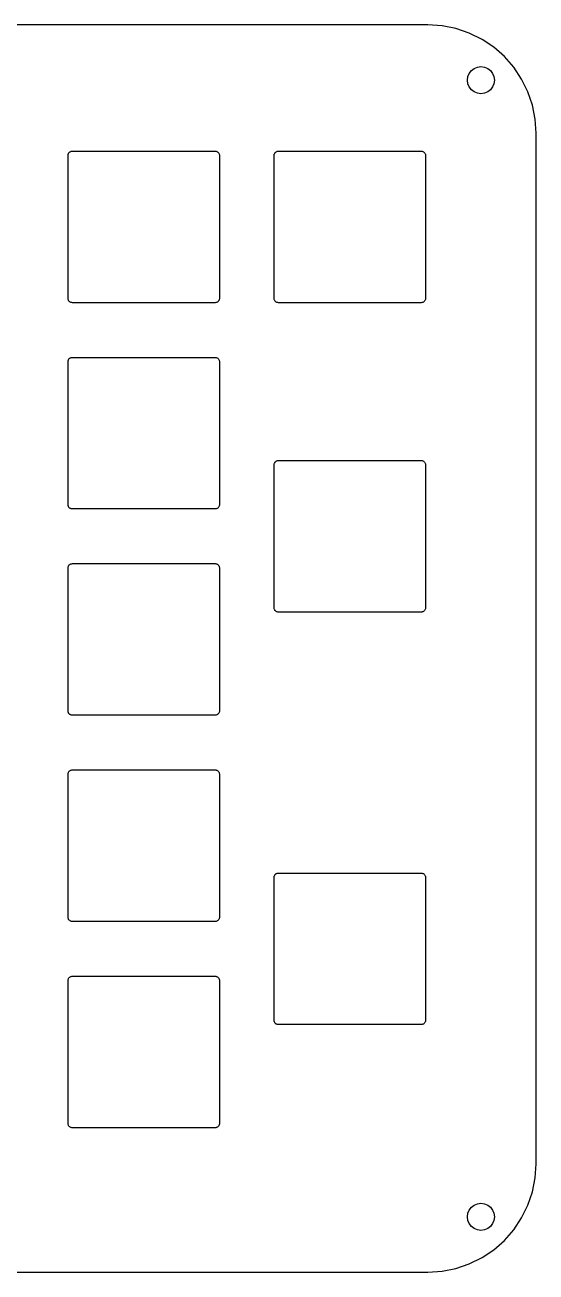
# Model space of a CAD drawing. Header units: metres. Extents: x -58 to 58, y -58 to 58.
# Drawn here: x 10.6 to 57.9, y -57.6 to 57.6 of the extents above; entities that cross this region are included whole.
import ezdxf

# ---------------------------------------------------------------- set-up
doc = ezdxf.new("R2010")
doc.units = ezdxf.units.M

msp = doc.modelspace()

# ---------------------------------------------------------------- linework, layer by layer
for p, q in [((47.8634, 57.5867), (-47.8634, 57.5867)), ((49.1686, 57.5012), (47.8634, 57.5867)), ((50.4516, 57.246), (49.1686, 57.5012)), ((51.6902, 56.8255), (50.4516, 57.246)), ((52.8634, 56.247), (51.6902, 56.8255)), ((53.951, 55.5203), (52.8634, 56.247)), ((54.9345, 54.6578), (53.951, 55.5203)), ((55.7969, 53.6744), (54.9345, 54.6578)), ((51.556, 52.8103), (51.6809, 53.1117)), ((51.6809, 53.1117), (51.8795, 53.3706)), ((51.8795, 53.3706), (52.1384, 53.5693)), ((52.1384, 53.5693), (52.4399, 53.6942)), ((52.4399, 53.6942), (52.7634, 53.7367)), ((52.7634, 53.7367), (53.0869, 53.6942)), ((53.0869, 53.6942), (53.3884, 53.5693)), ((53.3884, 53.5693), (53.6473, 53.3706)), ((53.6473, 53.3706), (53.8459, 53.1117)), ((53.8459, 53.1117), (53.9708, 52.8103)), ((56.5236, 52.5867), (55.7969, 53.6744)), ((51.5134, 52.4867), (51.556, 52.8103)), ((51.556, 52.1632), (51.5134, 52.4867)), ((51.6809, 51.8617), (51.556, 52.1632)), ((51.8795, 51.6029), (51.6809, 51.8617)), ((53.8459, 51.8617), (53.6473, 51.6029)), ((53.9708, 52.1632), (53.8459, 51.8617)), ((53.9708, 52.8103), (54.0134, 52.4867)), ((54.0134, 52.4867), (53.9708, 52.1632)), ((57.1022, 51.4136), (56.5236, 52.5867)), ((52.1384, 51.4042), (51.8795, 51.6029)), ((52.4399, 51.2793), (52.1384, 51.4042)), ((52.7634, 51.2367), (52.4399, 51.2793)), ((53.0869, 51.2793), (52.7634, 51.2367)), ((53.3884, 51.4042), (53.0869, 51.2793)), ((53.6473, 51.6029), (53.3884, 51.4042)), ((57.5226, 50.1749), (57.1022, 51.4136)), ((57.7778, 48.892), (57.5226, 50.1749)), ((57.8634, 47.5867), (57.7778, 48.892)), ((57.8634, -47.5868), (57.8634, 47.5867)), ((14.59, 45.5368), (14.5934, 45.589)), ((14.59, 32.3368), (14.59, 45.5368)), ((14.5934, 45.589), (14.6036, 45.6403)), ((14.6036, 45.6403), (14.6204, 45.6899)), ((14.6204, 45.6899), (14.6436, 45.7368)), ((14.6436, 45.7368), (14.6727, 45.7803)), ((14.6727, 45.7803), (14.7072, 45.8196)), ((14.7072, 45.8196), (14.7465, 45.8541)), ((14.7465, 45.8541), (14.79, 45.8832)), ((14.79, 45.8832), (14.8369, 45.9063)), ((14.8369, 45.9063), (14.8865, 45.9231)), ((14.8865, 45.9231), (14.9378, 45.9334)), ((14.9378, 45.9334), (14.99, 45.9368)), ((14.99, 45.9368), (28.19, 45.9368)), ((28.19, 45.9368), (28.2422, 45.9334)), ((28.2422, 45.9334), (28.2935, 45.9231)), ((28.2935, 45.9231), (28.3431, 45.9063)), ((28.3431, 45.9063), (28.39, 45.8832)), ((28.39, 45.8832), (28.4335, 45.8541)), ((28.4335, 45.8541), (28.4728, 45.8196)), ((28.4728, 45.8196), (28.5073, 45.7803)), ((28.5073, 45.7803), (28.5364, 45.7368)), ((28.5364, 45.7368), (28.5595, 45.6899)), ((28.5595, 45.6899), (28.5763, 45.6403)), ((28.5763, 45.6403), (28.5866, 45.589)), ((28.5866, 45.589), (28.59, 45.5368)), ((28.59, 45.5368), (28.59, 32.3368)), ((33.6401, 45.5368), (33.6435, 45.589)), ((33.6401, 32.3368), (33.6401, 45.5368)), ((33.6435, 45.589), (33.6537, 45.6403)), ((33.6537, 45.6403), (33.6706, 45.6899)), ((33.6706, 45.6899), (33.6937, 45.7368)), ((33.6937, 45.7368), (33.7228, 45.7803)), ((33.7228, 45.7803), (33.7573, 45.8196)), ((33.7573, 45.8196), (33.7966, 45.8541)), ((33.7966, 45.8541), (33.8401, 45.8832)), ((33.8401, 45.8832), (33.887, 45.9063)), ((33.887, 45.9063), (33.9366, 45.9231)), ((33.9366, 45.9231), (33.9879, 45.9334)), ((33.9879, 45.9334), (34.0401, 45.9368)), ((34.0401, 45.9368), (47.2401, 45.9368)), ((47.2401, 45.9368), (47.2923, 45.9334)), ((47.2923, 45.9334), (47.3436, 45.9231)), ((47.3436, 45.9231), (47.3932, 45.9063)), ((47.3932, 45.9063), (47.4401, 45.8832)), ((47.4401, 45.8832), (47.4836, 45.8541)), ((47.4836, 45.8541), (47.5229, 45.8196)), ((47.5229, 45.8196), (47.5574, 45.7803)), ((47.5574, 45.7803), (47.5865, 45.7368)), ((47.5865, 45.7368), (47.6096, 45.6899)), ((47.6096, 45.6899), (47.6265, 45.6403)), ((47.6265, 45.6403), (47.6367, 45.589)), ((47.6367, 45.589), (47.6401, 45.5368)), ((47.6401, 45.5368), (47.6401, 32.3368)), ((14.5934, 32.2846), (14.59, 32.3368)), ((14.6036, 32.2333), (14.5934, 32.2846)), ((28.5866, 32.2846), (28.5763, 32.2333)), ((28.59, 32.3368), (28.5866, 32.2846)), ((33.6435, 32.2846), (33.6401, 32.3368)), ((33.6537, 32.2333), (33.6435, 32.2846)), ((47.6367, 32.2846), (47.6265, 32.2333)), ((47.6401, 32.3368), (47.6367, 32.2846)), ((14.6204, 32.1837), (14.6036, 32.2333)), ((14.6436, 32.1368), (14.6204, 32.1837)), ((14.6727, 32.0933), (14.6436, 32.1368)), ((14.7072, 32.054), (14.6727, 32.0933)), ((14.7465, 32.0195), (14.7072, 32.054)), ((14.79, 31.9904), (14.7465, 32.0195)), ((14.8369, 31.9672), (14.79, 31.9904)), ((14.8865, 31.9504), (14.8369, 31.9672)), ((14.9378, 31.9402), (14.8865, 31.9504)), ((14.99, 31.9368), (14.9378, 31.9402)), ((28.19, 31.9368), (14.99, 31.9368)), ((28.2422, 31.9402), (28.19, 31.9368)), ((28.2935, 31.9504), (28.2422, 31.9402)), ((28.3431, 31.9672), (28.2935, 31.9504)), ((28.39, 31.9904), (28.3431, 31.9672)), ((28.4335, 32.0195), (28.39, 31.9904)), ((28.4728, 32.054), (28.4335, 32.0195)), ((28.5073, 32.0933), (28.4728, 32.054)), ((28.5364, 32.1368), (28.5073, 32.0933)), ((28.5595, 32.1837), (28.5364, 32.1368)), ((28.5763, 32.2333), (28.5595, 32.1837)), ((33.6706, 32.1837), (33.6537, 32.2333)), ((33.6937, 32.1368), (33.6706, 32.1837)), ((33.7228, 32.0933), (33.6937, 32.1368)), ((33.7573, 32.054), (33.7228, 32.0933)), ((33.7966, 32.0195), (33.7573, 32.054)), ((33.8401, 31.9904), (33.7966, 32.0195)), ((33.887, 31.9672), (33.8401, 31.9904)), ((33.9366, 31.9504), (33.887, 31.9672)), ((33.9879, 31.9402), (33.9366, 31.9504)), ((34.0401, 31.9368), (33.9879, 31.9402)), ((47.2401, 31.9368), (34.0401, 31.9368)), ((47.2923, 31.9402), (47.2401, 31.9368)), ((47.3436, 31.9504), (47.2923, 31.9402)), ((47.3932, 31.9672), (47.3436, 31.9504)), ((47.4401, 31.9904), (47.3932, 31.9672)), ((47.4836, 32.0195), (47.4401, 31.9904)), ((47.5229, 32.054), (47.4836, 32.0195)), ((47.5574, 32.0933), (47.5229, 32.054)), ((47.5865, 32.1368), (47.5574, 32.0933)), ((47.6096, 32.1837), (47.5865, 32.1368)), ((47.6265, 32.2333), (47.6096, 32.1837)), ((14.59, 26.4867), (14.5934, 26.5389)), ((14.5934, 26.5389), (14.6036, 26.5902)), ((14.6036, 26.5902), (14.6204, 26.6398)), ((14.6204, 26.6398), (14.6436, 26.6867)), ((14.6436, 26.6867), (14.6727, 26.7302)), ((14.6727, 26.7302), (14.7072, 26.7695)), ((14.7072, 26.7695), (14.7465, 26.804)), ((14.7465, 26.804), (14.79, 26.8331)), ((14.79, 26.8331), (14.8369, 26.8562)), ((14.8369, 26.8562), (14.8865, 26.8731)), ((14.8865, 26.8731), (14.9378, 26.8833)), ((14.9378, 26.8833), (14.99, 26.8867)), ((14.99, 26.8867), (28.19, 26.8867)), ((28.19, 26.8867), (28.2422, 26.8833)), ((28.2422, 26.8833), (28.2935, 26.8731)), ((28.2935, 26.8731), (28.3431, 26.8562)), ((28.3431, 26.8562), (28.39, 26.8331)), ((28.39, 26.8331), (28.4335, 26.804)), ((28.4335, 26.804), (28.4728, 26.7695)), ((28.4728, 26.7695), (28.5073, 26.7302)), ((28.5073, 26.7302), (28.5364, 26.6867)), ((28.5364, 26.6867), (28.5595, 26.6398)), ((28.5595, 26.6398), (28.5763, 26.5902)), ((28.5763, 26.5902), (28.5866, 26.5389)), ((28.5866, 26.5389), (28.59, 26.4867)), ((14.59, 13.2867), (14.59, 26.4867)), ((28.59, 26.4867), (28.59, 13.2867)), ((33.7573, 17.2445), (33.7966, 17.279)), ((33.7966, 17.279), (33.8401, 17.3081)), ((33.8401, 17.3081), (33.887, 17.3312)), ((33.887, 17.3312), (33.9366, 17.3481)), ((33.9366, 17.3481), (33.9879, 17.3583)), ((33.9879, 17.3583), (34.0401, 17.3617)), ((34.0401, 17.3617), (47.2401, 17.3617)), ((47.2401, 17.3617), (47.2923, 17.3583)), ((47.2923, 17.3583), (47.3436, 17.3481)), ((47.3436, 17.3481), (47.3932, 17.3312)), ((47.3932, 17.3312), (47.4401, 17.3081)), ((47.4401, 17.3081), (47.4836, 17.279)), ((47.4836, 17.279), (47.5229, 17.2445)), ((33.6401, 16.9617), (33.6435, 17.0139)), ((33.6401, 3.76171), (33.6401, 16.9617)), ((33.6435, 17.0139), (33.6537, 17.0652)), ((33.6537, 17.0652), (33.6706, 17.1148)), ((33.6706, 17.1148), (33.6937, 17.1617)), ((33.6937, 17.1617), (33.7228, 17.2052)), ((33.7228, 17.2052), (33.7573, 17.2445)), ((47.5229, 17.2445), (47.5574, 17.2052)), ((47.5574, 17.2052), (47.5865, 17.1617)), ((47.5865, 17.1617), (47.6096, 17.1148)), ((47.6096, 17.1148), (47.6265, 17.0652)), ((47.6265, 17.0652), (47.6367, 17.0139)), ((47.6367, 17.0139), (47.6401, 16.9617)), ((47.6401, 16.9617), (47.6401, 3.76171)), ((14.5934, 13.2345), (14.59, 13.2867)), ((14.6036, 13.1832), (14.5934, 13.2345)), ((14.6204, 13.1336), (14.6036, 13.1832)), ((14.6436, 13.0867), (14.6204, 13.1336)), ((14.6727, 13.0432), (14.6436, 13.0867)), ((14.7072, 13.0039), (14.6727, 13.0432)), ((14.7465, 12.9694), (14.7072, 13.0039)), ((14.79, 12.9403), (14.7465, 12.9694)), ((14.8369, 12.9171), (14.79, 12.9403)), ((14.8865, 12.9003), (14.8369, 12.9171)), ((14.9378, 12.8901), (14.8865, 12.9003)), ((14.99, 12.8867), (14.9378, 12.8901)), ((28.19, 12.8867), (14.99, 12.8867)), ((28.2422, 12.8901), (28.19, 12.8867)), ((28.2935, 12.9003), (28.2422, 12.8901)), ((28.3431, 12.9171), (28.2935, 12.9003)), ((28.39, 12.9403), (28.3431, 12.9171)), ((28.4335, 12.9694), (28.39, 12.9403)), ((28.4728, 13.0039), (28.4335, 12.9694)), ((28.5073, 13.0432), (28.4728, 13.0039)), ((28.5364, 13.0867), (28.5073, 13.0432)), ((28.5595, 13.1336), (28.5364, 13.0867)), ((28.5763, 13.1832), (28.5595, 13.1336)), ((28.5866, 13.2345), (28.5763, 13.1832)), ((28.59, 13.2867), (28.5866, 13.2345)), ((14.59, 7.43668), (14.5934, 7.4889)), ((14.59, -5.7633), (14.59, 7.43668)), ((14.5934, 7.4889), (14.6036, 7.54021)), ((14.6036, 7.54021), (14.6204, 7.58976)), ((14.6204, 7.58976), (14.6436, 7.63668)), ((14.6436, 7.63668), (14.6727, 7.68018)), ((14.6727, 7.68018), (14.7072, 7.71952)), ((14.7072, 7.71952), (14.7465, 7.75402)), ((14.7465, 7.75402), (14.79, 7.78309)), ((14.79, 7.78309), (14.8369, 7.80623)), ((14.8369, 7.80623), (14.8865, 7.82305)), ((14.8865, 7.82305), (14.9378, 7.83326)), ((14.9378, 7.83326), (14.99, 7.83669)), ((14.99, 7.83669), (28.19, 7.83669)), ((28.19, 7.83669), (28.2422, 7.83326)), ((28.2422, 7.83326), (28.2935, 7.82305)), ((28.2935, 7.82305), (28.3431, 7.80623)), ((28.3431, 7.80623), (28.39, 7.78309)), ((28.39, 7.78309), (28.4335, 7.75402)), ((28.4335, 7.75402), (28.4728, 7.71952)), ((28.4728, 7.71952), (28.5073, 7.68018)), ((28.5073, 7.68018), (28.5364, 7.63668)), ((28.5364, 7.63668), (28.5595, 7.58976)), ((28.5595, 7.58976), (28.5763, 7.54021)), ((28.5763, 7.54021), (28.5866, 7.4889)), ((28.5866, 7.4889), (28.59, 7.43668)), ((28.59, 7.43668), (28.59, -5.7633)), ((33.6435, 3.70949), (33.6401, 3.76171)), ((33.6537, 3.65818), (33.6435, 3.70949)), ((33.6706, 3.60863), (33.6537, 3.65818)), ((33.6937, 3.56171), (33.6706, 3.60863)), ((33.7228, 3.51821), (33.6937, 3.56171)), ((33.7573, 3.47887), (33.7228, 3.51821)), ((33.7966, 3.44437), (33.7573, 3.47887)), ((47.5229, 3.47887), (47.4836, 3.44437)), ((47.5574, 3.51821), (47.5229, 3.47887)), ((47.5865, 3.56171), (47.5574, 3.51821)), ((47.6096, 3.60863), (47.5865, 3.56171)), ((47.6265, 3.65818), (47.6096, 3.60863)), ((47.6367, 3.70949), (47.6265, 3.65818)), ((47.6401, 3.76171), (47.6367, 3.70949)), ((33.8401, 3.4153), (33.7966, 3.44437)), ((33.887, 3.39215), (33.8401, 3.4153)), ((33.9366, 3.37534), (33.887, 3.39215)), ((33.9879, 3.36513), (33.9366, 3.37534)), ((34.0401, 3.3617), (33.9879, 3.36513)), ((47.2401, 3.3617), (34.0401, 3.3617)), ((47.2923, 3.36513), (47.2401, 3.3617)), ((47.3436, 3.37534), (47.2923, 3.36513)), ((47.3932, 3.39215), (47.3436, 3.37534)), ((47.4401, 3.4153), (47.3932, 3.39215)), ((47.4836, 3.44437), (47.4401, 3.4153)), ((14.5934, -5.81552), (14.59, -5.7633)), ((14.6036, -5.86683), (14.5934, -5.81552)), ((14.6204, -5.91638), (14.6036, -5.86683)), ((14.6436, -5.9633), (14.6204, -5.91638)), ((14.6727, -6.0068), (14.6436, -5.9633)), ((14.7072, -6.04614), (14.6727, -6.0068)), ((14.7465, -6.08064), (14.7072, -6.04614)), ((14.79, -6.10971), (14.7465, -6.08064)), ((14.8369, -6.13285), (14.79, -6.10971)), ((14.8865, -6.14967), (14.8369, -6.13285)), ((14.9378, -6.15988), (14.8865, -6.14967)), ((14.99, -6.16331), (14.9378, -6.15988)), ((28.19, -6.16331), (14.99, -6.16331)), ((28.2422, -6.15988), (28.19, -6.16331)), ((28.2935, -6.14967), (28.2422, -6.15988)), ((28.3431, -6.13285), (28.2935, -6.14967)), ((28.39, -6.10971), (28.3431, -6.13285)), ((28.4335, -6.08064), (28.39, -6.10971)), ((28.4728, -6.04614), (28.4335, -6.08064)), ((28.5073, -6.0068), (28.4728, -6.04614)), ((28.5364, -5.9633), (28.5073, -6.0068)), ((28.5595, -5.91638), (28.5364, -5.9633)), ((28.5763, -5.86683), (28.5595, -5.91638)), ((28.5866, -5.81552), (28.5763, -5.86683)), ((28.59, -5.7633), (28.5866, -5.81552)), ((14.5934, -11.5612), (14.6036, -11.5099)), ((14.6036, -11.5099), (14.6204, -11.4603)), ((14.6204, -11.4603), (14.6436, -11.4134)), ((14.6436, -11.4134), (14.6727, -11.3699)), ((14.6727, -11.3699), (14.7072, -11.3306)), ((14.7072, -11.3306), (14.7465, -11.2961)), ((14.7465, -11.2961), (14.79, -11.267)), ((14.79, -11.267), (14.8369, -11.2439)), ((14.8369, -11.2439), (14.8865, -11.227)), ((14.8865, -11.227), (14.9378, -11.2168)), ((14.9378, -11.2168), (14.99, -11.2134)), ((14.99, -11.2134), (28.19, -11.2134)), ((28.19, -11.2134), (28.2422, -11.2168)), ((28.2422, -11.2168), (28.2935, -11.227)), ((28.2935, -11.227), (28.3431, -11.2439)), ((28.3431, -11.2439), (28.39, -11.267)), ((28.39, -11.267), (28.4335, -11.2961)), ((28.4335, -11.2961), (28.4728, -11.3306)), ((28.4728, -11.3306), (28.5073, -11.3699)), ((28.5073, -11.3699), (28.5364, -11.4134)), ((28.5364, -11.4134), (28.5595, -11.4603)), ((28.5595, -11.4603), (28.5763, -11.5099)), ((28.5763, -11.5099), (28.5866, -11.5612)), ((14.59, -11.6134), (14.5934, -11.5612)), ((14.59, -24.8134), (14.59, -11.6134)), ((28.5866, -11.5612), (28.59, -11.6134)), ((28.59, -11.6134), (28.59, -24.8134)), ((33.6401, -21.1384), (33.6435, -21.0862)), ((33.6401, -34.3384), (33.6401, -21.1384)), ((33.6435, -21.0862), (33.6537, -21.0349)), ((33.6537, -21.0349), (33.6706, -20.9853)), ((33.6706, -20.9853), (33.6937, -20.9384)), ((33.6937, -20.9384), (33.7228, -20.8949)), ((33.7228, -20.8949), (33.7573, -20.8556)), ((33.7573, -20.8556), (33.7966, -20.8211)), ((33.7966, -20.8211), (33.8401, -20.792)), ((33.8401, -20.792), (33.887, -20.7689)), ((33.887, -20.7689), (33.9366, -20.7521)), ((33.9366, -20.7521), (33.9879, -20.7418)), ((33.9879, -20.7418), (34.0401, -20.7384)), ((34.0401, -20.7384), (47.2401, -20.7384)), ((47.2401, -20.7384), (47.2923, -20.7418)), ((47.2923, -20.7418), (47.3436, -20.7521)), ((47.3436, -20.7521), (47.3932, -20.7689)), ((47.3932, -20.7689), (47.4401, -20.792)), ((47.4401, -20.792), (47.4836, -20.8211)), ((47.4836, -20.8211), (47.5229, -20.8556)), ((47.5229, -20.8556), (47.5574, -20.8949)), ((47.5574, -20.8949), (47.5865, -20.9384)), ((47.5865, -20.9384), (47.6096, -20.9853)), ((47.6096, -20.9853), (47.6265, -21.0349)), ((47.6265, -21.0349), (47.6367, -21.0862)), ((47.6367, -21.0862), (47.6401, -21.1384)), ((47.6401, -21.1384), (47.6401, -34.3384)), ((14.5934, -24.8656), (14.59, -24.8134)), ((14.6036, -24.9169), (14.5934, -24.8656)), ((14.6204, -24.9665), (14.6036, -24.9169)), ((14.6436, -25.0134), (14.6204, -24.9665)), ((14.6727, -25.0569), (14.6436, -25.0134)), ((14.7072, -25.0962), (14.6727, -25.0569)), ((14.7465, -25.1307), (14.7072, -25.0962)), ((14.79, -25.1598), (14.7465, -25.1307)), ((14.8369, -25.1829), (14.79, -25.1598)), ((14.8865, -25.1998), (14.8369, -25.1829)), ((14.9378, -25.21), (14.8865, -25.1998)), ((14.99, -25.2134), (14.9378, -25.21)), ((28.19, -25.2134), (14.99, -25.2134)), ((28.2422, -25.21), (28.19, -25.2134)), ((28.2935, -25.1998), (28.2422, -25.21)), ((28.3431, -25.1829), (28.2935, -25.1998)), ((28.39, -25.1598), (28.3431, -25.1829)), ((28.4335, -25.1307), (28.39, -25.1598)), ((28.4728, -25.0962), (28.4335, -25.1307)), ((28.5073, -25.0569), (28.4728, -25.0962)), ((28.5364, -25.0134), (28.5073, -25.0569)), ((28.5595, -24.9665), (28.5364, -25.0134)), ((28.5763, -24.9169), (28.5595, -24.9665)), ((28.5866, -24.8656), (28.5763, -24.9169)), ((28.59, -24.8134), (28.5866, -24.8656)), ((14.59, -30.6634), (14.5934, -30.6112)), ((14.59, -43.8634), (14.59, -30.6634)), ((14.5934, -30.6112), (14.6036, -30.5599)), ((14.6036, -30.5599), (14.6204, -30.5103)), ((14.6204, -30.5103), (14.6436, -30.4634)), ((14.6436, -30.4634), (14.6727, -30.4199)), ((14.6727, -30.4199), (14.7072, -30.3806)), ((14.7072, -30.3806), (14.7465, -30.3461)), ((14.7465, -30.3461), (14.79, -30.317)), ((14.79, -30.317), (14.8369, -30.2939)), ((14.8369, -30.2939), (14.8865, -30.277)), ((14.8865, -30.277), (14.9378, -30.2668)), ((14.9378, -30.2668), (14.99, -30.2634)), ((14.99, -30.2634), (28.19, -30.2634)), ((28.19, -30.2634), (28.2422, -30.2668)), ((28.2422, -30.2668), (28.2935, -30.277)), ((28.2935, -30.277), (28.3431, -30.2939)), ((28.3431, -30.2939), (28.39, -30.317)), ((28.39, -30.317), (28.4335, -30.3461)), ((28.4335, -30.3461), (28.4728, -30.3806)), ((28.4728, -30.3806), (28.5073, -30.4199)), ((28.5073, -30.4199), (28.5364, -30.4634)), ((28.5364, -30.4634), (28.5595, -30.5103)), ((28.5595, -30.5103), (28.5763, -30.5599)), ((28.5763, -30.5599), (28.5866, -30.6112)), ((28.5866, -30.6112), (28.59, -30.6634)), ((28.59, -30.6634), (28.59, -43.8634)), ((33.6435, -34.3906), (33.6401, -34.3384)), ((33.6537, -34.4419), (33.6435, -34.3906)), ((33.6706, -34.4915), (33.6537, -34.4419)), ((33.6937, -34.5384), (33.6706, -34.4915)), ((33.7228, -34.5819), (33.6937, -34.5384)), ((47.5865, -34.5384), (47.5574, -34.5819)), ((47.6096, -34.4915), (47.5865, -34.5384)), ((47.6265, -34.4419), (47.6096, -34.4915)), ((47.6367, -34.3906), (47.6265, -34.4419)), ((47.6401, -34.3384), (47.6367, -34.3906)), ((33.7573, -34.6212), (33.7228, -34.5819)), ((33.7966, -34.6557), (33.7573, -34.6212)), ((33.8401, -34.6848), (33.7966, -34.6557)), ((33.887, -34.708), (33.8401, -34.6848)), ((33.9366, -34.7248), (33.887, -34.708)), ((33.9879, -34.735), (33.9366, -34.7248)), ((34.0401, -34.7384), (33.9879, -34.735)), ((47.2401, -34.7384), (34.0401, -34.7384)), ((47.2923, -34.735), (47.2401, -34.7384)), ((47.3436, -34.7248), (47.2923, -34.735)), ((47.3932, -34.708), (47.3436, -34.7248)), ((47.4401, -34.6848), (47.3932, -34.708)), ((47.4836, -34.6557), (47.4401, -34.6848)), ((47.5229, -34.6212), (47.4836, -34.6557)), ((47.5574, -34.5819), (47.5229, -34.6212)), ((14.5934, -43.9156), (14.59, -43.8634)), ((14.6036, -43.9669), (14.5934, -43.9156)), ((14.6204, -44.0165), (14.6036, -43.9669)), ((14.6436, -44.0634), (14.6204, -44.0165)), ((14.6727, -44.1069), (14.6436, -44.0634)), ((14.7072, -44.1462), (14.6727, -44.1069)), ((14.7465, -44.1807), (14.7072, -44.1462)), ((14.79, -44.2098), (14.7465, -44.1807)), ((14.8369, -44.233), (14.79, -44.2098)), ((14.8865, -44.2498), (14.8369, -44.233)), ((14.9378, -44.26), (14.8865, -44.2498)), ((14.99, -44.2634), (14.9378, -44.26)), ((28.19, -44.2634), (14.99, -44.2634)), ((28.2422, -44.26), (28.19, -44.2634)), ((28.2935, -44.2498), (28.2422, -44.26)), ((28.3431, -44.233), (28.2935, -44.2498)), ((28.39, -44.2098), (28.3431, -44.233)), ((28.4335, -44.1807), (28.39, -44.2098)), ((28.4728, -44.1462), (28.4335, -44.1807)), ((28.5073, -44.1069), (28.4728, -44.1462)), ((28.5364, -44.0634), (28.5073, -44.1069)), ((28.5595, -44.0165), (28.5364, -44.0634)), ((28.5763, -43.9669), (28.5595, -44.0165)), ((28.5866, -43.9156), (28.5763, -43.9669)), ((28.59, -43.8634), (28.5866, -43.9156)), ((57.7778, -48.892), (57.8634, -47.5868)), ((57.5226, -50.1749), (57.7778, -48.892)), ((57.1022, -51.4136), (57.5226, -50.1749)), ((51.6809, -51.8617), (51.8795, -51.6029)), ((51.8795, -51.6029), (52.1384, -51.4042)), ((52.1384, -51.4042), (52.4399, -51.2794)), ((52.4399, -51.2794), (52.7634, -51.2368)), ((52.7634, -51.2368), (53.0869, -51.2794)), ((53.0869, -51.2794), (53.3884, -51.4042)), ((53.3884, -51.4042), (53.6473, -51.6029)), ((53.6473, -51.6029), (53.8459, -51.8617)), ((56.5236, -52.5867), (57.1022, -51.4136)), ((51.5134, -52.4867), (51.556, -52.1632)), ((51.556, -52.8103), (51.5134, -52.4867)), ((51.556, -52.1632), (51.6809, -51.8617)), ((51.6809, -53.1117), (51.556, -52.8103)), ((53.8459, -51.8617), (53.9708, -52.1632)), ((53.9708, -52.8103), (53.8459, -53.1117)), ((53.9708, -52.1632), (54.0134, -52.4867)), ((54.0134, -52.4867), (53.9708, -52.8103)), ((55.7969, -53.6744), (56.5236, -52.5867)), ((51.8795, -53.3706), (51.6809, -53.1117)), ((52.1384, -53.5693), (51.8795, -53.3706)), ((52.4399, -53.6941), (52.1384, -53.5693)), ((52.7634, -53.7367), (52.4399, -53.6941)), ((53.0869, -53.6941), (52.7634, -53.7367)), ((53.3884, -53.5693), (53.0869, -53.6941)), ((53.6473, -53.3706), (53.3884, -53.5693)), ((53.8459, -53.1117), (53.6473, -53.3706)), ((54.9345, -54.6578), (55.7969, -53.6744)), ((53.951, -55.5203), (54.9345, -54.6578)), ((51.6902, -56.8255), (52.8634, -56.247)), ((52.8634, -56.247), (53.951, -55.5203)), ((-47.8634, -57.5867), (47.8634, -57.5867)), ((47.8634, -57.5867), (49.1686, -57.5012)), ((49.1686, -57.5012), (50.4516, -57.246)), ((50.4516, -57.246), (51.6902, -56.8255))]:
    msp.add_line(p, q)

doc.saveas('drawing.dxf')
